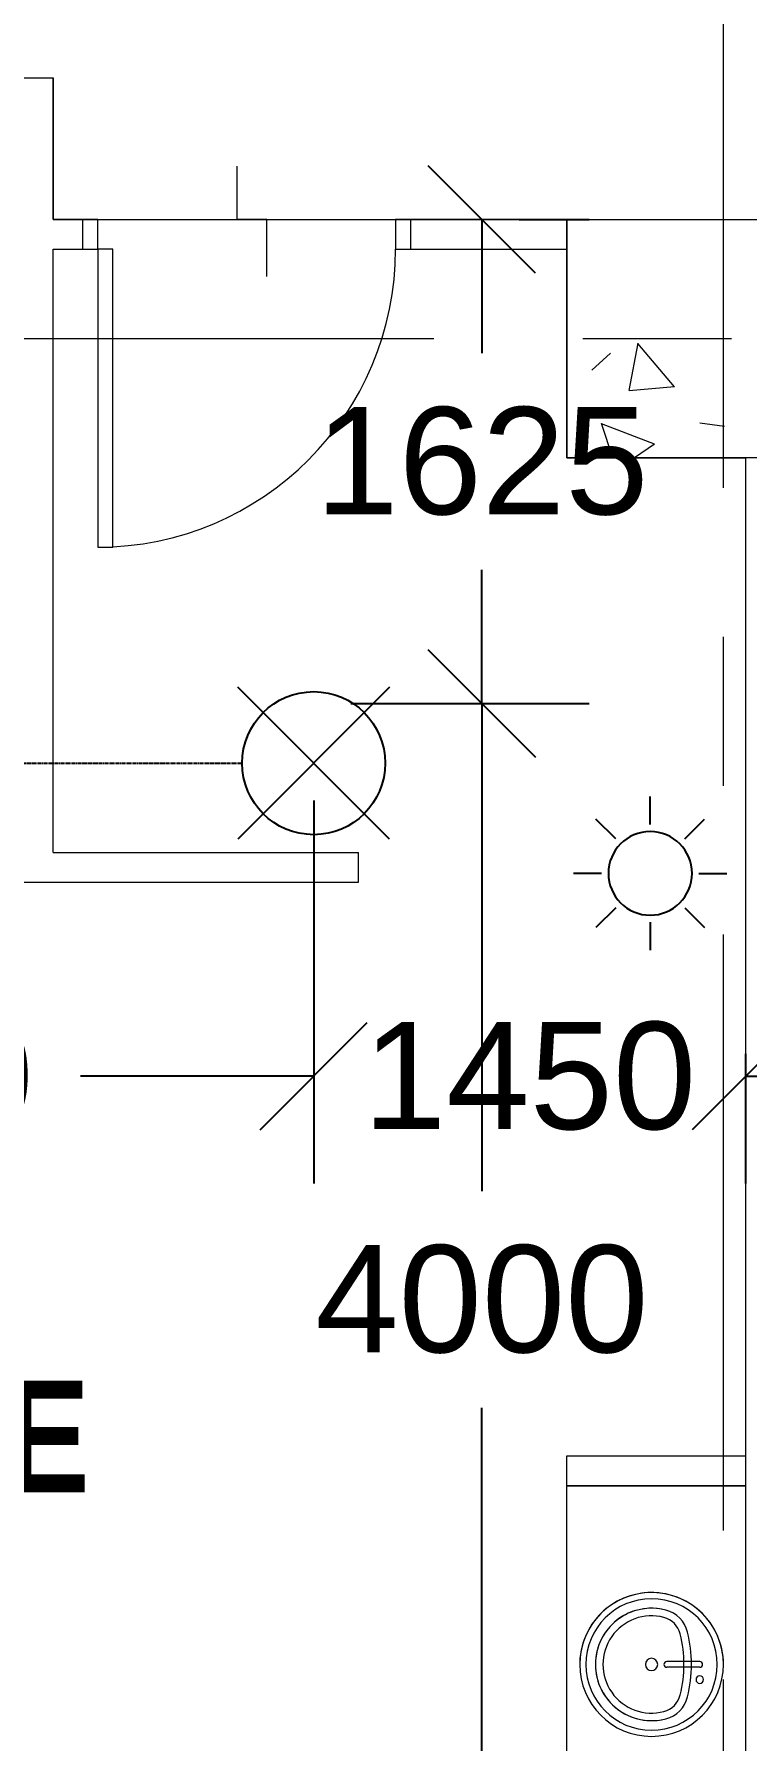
# Model space of a CAD drawing. Header units: millimetres. Extents: x -282761 to 137668, y -273845 to 94451.
# Drawn here: x 4507 to 6900, y -72731 to -67003 of the extents above; entities that cross this region are included whole.
import ezdxf

# ---------------------------------------------------------------- set-up
doc = ezdxf.new("R2010")
doc.units = ezdxf.units.MM
doc.linetypes.add('BLK_2 - 1ST__2ND_STOREY_PLAN-archi clean_11 SEPT 2024$0$IDA - Grid Line', pattern=[3500, 2000, -500, 500, -500])
doc.linetypes.add('HIDDEN2', pattern=[4.7625, 3.175, -1.5875])
doc.layers.get('Defpoints').update_dxf_attribs({"color": 8})
for name, color, linetype, lineweight in [('BLK_2 - 1ST__2ND_STOREY_PLAN-archi clean_11 SEPT 2024$0$1599_DB_A_BLK2_HQ_R21- LINKVIEW_BLK2_1ST STOREY Toilet JOH$0$A-_DOOR----_E', 8, 'Continuous', 9), ('BLK_2 - 1ST__2ND_STOREY_PLAN-archi clean_11 SEPT 2024$0$1599_DB_A_BLK2_HQ_R21- LINKVIEW_BLK2_1ST STOREY Toilet JOH$0$M-_SANIFIXR_E', 8, 'Continuous', 9), ('BLK_2 - 1ST__2ND_STOREY_PLAN-archi clean_11 SEPT 2024$0$1599_DB_A_BLK2_HQ_R21- LINKVIEW_BLK2_1ST STOREY Toilet JOH$0$S-_COLN----_E', 8, 'Continuous', 9), ('BLK_2 - 1ST__2ND_STOREY_PLAN-archi clean_11 SEPT 2024$0$_CATCHMENT_DRAIN', 8, 'Continuous', 0), ('BLK_2 - 1ST__2ND_STOREY_PLAN-archi clean_11 SEPT 2024$0$A-_ROOMNAME_A', 7, 'Continuous', 9), ('BLK_2 - 1ST__2ND_STOREY_PLAN-archi clean_11 SEPT 2024$0$S-_ANOTGRID_E-1', 8, 'BLK_2 - 1ST__2ND_STOREY_PLAN-archi clean_11 SEPT 2024$0$IDA - Grid Line', 9)]:
    doc.layers.add(name, color=color, linetype=linetype, lineweight=lineweight)
for name, color, linetype in [('DIM', 8, 'Continuous'), ('M-_SPRKBEAM_E-', 12, 'HIDDEN2'), ('M-_SPRKPIEX_E-', 1, 'Continuous'), ('M-FIRE----_E-', 12, 'Continuous'), ('ROOMNAME', 7, 'Continuous')]:
    doc.layers.add(name, color=color, linetype=linetype)
doc.styles.add('BLK_2 - 1ST__2ND_STOREY_PLAN_12  JUNE 2024$0$Arial Narrow_B_2', font='ARIALNB.TTF', dxfattribs={"height": 500})
doc.styles.get("Standard").update_dxf_attribs({"font": 'arial.ttf'})
doc.dimstyles.new('DIM 200', dxfattribs={"dimscale": 2000, "dimtxt": 0.18, "dimasz": 0.18, "dimexe": 0.18, "dimexo": 0.0625, "dimgap": 0.09, "dimtad": 0, "dimtih": 1, "dimtoh": 1, "dimdec": 0, "dimzin": 0, "dimdsep": 46, "dimtxsty": 'Standard', "dimblk": 'OBLIQUE', "dimcen": 0.09, "dimadec": 0, "dimazin": 0, "dimtfac": 1, "dimtdec": 0, "dimtofl": 0, "dimtmove": 0, "dimatfit": 3, "dimfxl": 1, "dimtolj": 1, "dimtzin": 0, "dimarcsym": 0})

# ---------------------------------------------------------------- blocks, each defined once
blk = doc.blocks.new('Under B spk')
for p, q in [((318.2, -318.2), (-318.2, 318.2)), ((318.2, 318.2), (-318.2, -318.2))]:
    blk.add_line(p, q)
blk.add_circle((0, 0), 300)
blk = doc.blocks.new('*U15')
at = {"layer": 'M-FIRE----_E-'}
blk.add_line((-33.1, -33.1), (33.1, 33.1), dxfattribs=at)
blk = doc.blocks.new('*U14')
at = {"layer": 'M-FIRE----_E-', "color": 0, "linetype": 'ByBlock', "lineweight": -2, "transparency": 16777216}
for p, rotation in [((31604, 13668.6), 45), ((31455.1, 13606.9), 90), ((31393.4, 13458), 135), ((31814.6, 13458), 315.0000000000001), ((31455.1, 13309.1), 180), ((31604, 13247.4), 225.0000000000001), ((31752.9, 13309.1), 270)]:
    blk.add_blockref('*U15', p, dxfattribs=dict(at, rotation=rotation))
blk.add_blockref('*U15', (31752.9, 13606.9), dxfattribs=at)
blk = doc.blocks.new('Strobe Light')
at = {"layer": 'M-FIRE----_E-'}
blk.add_circle((0, 0), 140.4, dxfattribs=at)
blk.add_blockref('*U14', (-31604, -13458), dxfattribs=at)
blk = doc.blocks.new('_Oblique')
at = {"color": 0, "linetype": 'ByBlock', "lineweight": -2}
blk.add_line((-0.5, -0.5), (0.5, 0.5), dxfattribs=at)
blk = doc.blocks.new('*D122')
at = {"layer": 'Defpoints', "color": 0, "transparency": 16777216}
for p in [(2445.5, -69449.8), (5445.5, -69449.8), (5445.5, -70500.7)]:
    blk.add_point(p, dxfattribs=at)
at = {"layer": 'DIM', "color": 0, "lineweight": -2, "transparency": 16777216}
for p, q in [((2445.5, -69574.8), (2445.5, -70860.7)), ((5445.5, -69574.8), (5445.5, -70860.7)), ((2445.5, -70500.7), (3228.7, -70500.7)), ((5445.5, -70500.7), (4662.3, -70500.7))]:
    blk.add_line(p, q, dxfattribs=at)
at = {"layer": 'DIM', "color": 0, "lineweight": -2, "transparency": 16777216, "xscale": 360, "yscale": 360, "zscale": 360, "rotation": 180}
blk.add_blockref('_Oblique', (2445.5, -70500.7), dxfattribs=at)
at = {"layer": 'DIM', "color": 0, "lineweight": -2, "transparency": 16777216, "xscale": 360, "yscale": 360, "zscale": 360}
blk.add_blockref('_Oblique', (5445.5, -70500.7), dxfattribs=at)
at = {"layer": 'DIM', "color": 0, "transparency": 16777216, "insert": (3945.5, -70500.7), "char_height": 360, "attachment_point": 5}
blk.add_mtext('\\A1;3000', dxfattribs=at)
blk = doc.blocks.new('*D123')
at = {"layer": 'Defpoints', "color": 0, "transparency": 16777216}
for p in [(5445.5, -69449.8), (6895.7, -70300.7), (6895.7, -70500.7)]:
    blk.add_point(p, dxfattribs=at)
at = {"layer": 'DIM', "color": 0, "lineweight": -2, "transparency": 16777216}
for p, q in [((5445.5, -69574.8), (5445.5, -70860.7)), ((6895.7, -70425.7), (6895.7, -70860.7)), ((5445.5, -70500.7), (5085.5, -70500.7)), ((6895.7, -70500.7), (7255.7, -70500.7))]:
    blk.add_line(p, q, dxfattribs=at)
at = {"layer": 'DIM', "color": 0, "lineweight": -2, "transparency": 16777216, "xscale": 360, "yscale": 360, "zscale": 360}
blk.add_blockref('_Oblique', (5445.5, -70500.7), dxfattribs=at)
at = {"layer": 'DIM', "color": 0, "lineweight": -2, "transparency": 16777216, "xscale": 360, "yscale": 360, "zscale": 360, "rotation": 180}
blk.add_blockref('_Oblique', (6895.7, -70500.7), dxfattribs=at)
at = {"layer": 'DIM', "color": 0, "transparency": 16777216, "insert": (6170.6, -70500.7), "char_height": 360, "attachment_point": 5}
blk.add_mtext('\\A1;1450', dxfattribs=at)
blk = doc.blocks.new('*D125')
at = {"layer": 'Defpoints', "color": 0, "transparency": 16777216}
for p in [(5445.5, -69249.8), (6010.3, -69249.8), (5445.5, -73249.8)]:
    blk.add_point(p, dxfattribs=at)
at = {"layer": 'DIM', "color": 0, "lineweight": -2, "transparency": 16777216}
for p, q in [((5570.5, -69249.8), (6370.3, -69249.8)), ((6010.3, -69249.8), (6010.3, -70886)), ((6010.3, -73249.8), (6010.3, -71613.6)), ((5570.5, -73249.8), (6370.3, -73249.8))]:
    blk.add_line(p, q, dxfattribs=at)
at = {"layer": 'DIM', "color": 0, "lineweight": -2, "transparency": 16777216, "xscale": 360, "yscale": 360, "zscale": 360}
for p, rotation in [((6010.3, -69249.8), 90), ((6010.3, -73249.8), 270)]:
    blk.add_blockref('_Oblique', p, dxfattribs=dict(at, rotation=rotation))
at = {"layer": 'DIM', "color": 0, "transparency": 16777216, "insert": (6010.3, -71249.8), "char_height": 360, "attachment_point": 5}
blk.add_mtext('\\A1;4000', dxfattribs=at)
blk = doc.blocks.new('*D126')
at = {"layer": 'Defpoints', "color": 0, "transparency": 16777216}
for p in [(6010.3, -67624.7), (6010.3, -67624.7), (5445.5, -69249.8)]:
    blk.add_point(p, dxfattribs=at)
at = {"layer": 'DIM', "color": 0, "lineweight": -2, "transparency": 16777216}
for p, q in [((6010.3, -67624.7), (6010.3, -68073.4)), ((6135.3, -67624.7), (6370.3, -67624.7)), ((6010.3, -69249.8), (6010.3, -68801)), ((5570.5, -69249.8), (6370.3, -69249.8))]:
    blk.add_line(p, q, dxfattribs=at)
at = {"layer": 'DIM', "color": 0, "lineweight": -2, "transparency": 16777216, "xscale": 360, "yscale": 360, "zscale": 360}
for p, rotation in [((6010.3, -67624.7), 90), ((6010.3, -69249.8), 270)]:
    blk.add_blockref('_Oblique', p, dxfattribs=dict(at, rotation=rotation))
at = {"layer": 'DIM', "color": 0, "transparency": 16777216, "insert": (6010.3, -68437.2), "char_height": 360, "attachment_point": 5}
blk.add_mtext('\\A1;1625', dxfattribs=at)
blk = doc.blocks.new('BLK_2 - 1ST__2ND_STOREY_PLAN-archi clean_11 SEPT 2024$0$1599_DB_A_BLK2_HQ_R21- LINKVIEW_BLK2_1ST STOREY Toilet JOH$0$Sink_Vanity_Round - Basin-V9-LINKVIEW_BLK2_1ST STOREY')
at = {"layer": 'BLK_2 - 1ST__2ND_STOREY_PLAN-archi clean_11 SEPT 2024$0$1599_DB_A_BLK2_HQ_R21- LINKVIEW_BLK2_1ST STOREY Toilet JOH$0$M-_SANIFIXR_E'}
for p, q in [((87.1, 247.1), (87.1, 136.3)), ((106.2, 247.1), (106.2, 136.3))]:
    blk.add_line(p, q, dxfattribs=at)
for centre, radius, start, end in [((96.7, 85.2), 241.3, 360, 180), ((96.7, 85.2), 241.3, 115.7143, 270), ((96.7, 85.2), 220.6, 90, 270), ((96.7, 85.2), 241.3, 90, 115.021), ((96.7, 85.2), 241.3, 270, 90), ((96.7, 85.2), 220.6, 270, 90), ((96.7, 247.1), 9.52, 360, 180), ((147.5, 247.1), 12.7, 360, 180), ((147.5, 247.1), 12.7, 180, 0), ((12.4, 107.4), 101.6, 103.8965, 165.2115), ((12.4, 107.4), 101.6, 103.8965, 165.2115), ((12.4, 107.4), 76.2, 103.8965, 165.2115), ((96.7, -233), 452.3, 76.1035, 103.8965), ((96.7, -233), 452.3, 90, 103.8965), ((96.7, -233), 426.9, 76.1035, 103.8965), ((96.7, -233), 452.3, 76.1035, 90), ((180.9, 107.4), 76.2, 14.7885, 76.1035), ((180.9, 107.4), 101.6, 14.7885, 76.1035), ((180.9, 107.4), 101.6, 14.7885, 76.1035), ((96.7, 85.2), 188.7, 165.2115, 14.7885), ((96.7, 85.2), 188.7, 165.2115, 270), ((96.7, 85.2), 163.3, 165.2115, 14.7885), ((96.7, 136.3), 9.52, 180, 360), ((96.7, 85.2), 188.7, 270, 14.7885), ((96.7, 85.2), 241.3, 180, 360), ((96.7, 85.2), 20.6, 360, 180), ((96.7, 85.2), 20.6, 180, 360)]:
    blk.add_arc(centre, radius, start, end, dxfattribs=at)
blk = doc.blocks.new('BLK_2 - 1ST__2ND_STOREY_PLAN-archi clean_11 SEPT 2024$0$1599_DB_A_BLK2_HQ_R21- LINKVIEW_BLK2_1ST STOREY Toilet JOH$0$IDA - F - Single - Swing - 1100L X 2200H - B2-TD01-3240950-LINKVIEW_BLK2_1ST STOREY')
at = {"layer": 'BLK_2 - 1ST__2ND_STOREY_PLAN-archi clean_11 SEPT 2024$0$1599_DB_A_BLK2_HQ_R21- LINKVIEW_BLK2_1ST STOREY Toilet JOH$0$A-_DOOR----_E'}
for p, q in [((500, 1050), (450, 1050)), ((450, 1050), (450, 50)), ((500, 50), (500, 1050)), ((-500, 50), (-550, 50)), ((-500, -50), (-500, 50)), ((450, 50), (500, 50)), ((550, 50), (500, 50)), ((500, 50), (500, -50)), ((-550, -50), (-500, -50)), ((500, -50), (550, -50))]:
    blk.add_line(p, q, dxfattribs=at)
blk.add_arc((500, 50), 1000, 90, 180, dxfattribs=at)
blk = doc.blocks.new('BLK_2 - 1ST__2ND_STOREY_PLAN-archi clean_11 SEPT 2024')
at = {"layer": 'BLK_2 - 1ST__2ND_STOREY_PLAN-archi clean_11 SEPT 2024$0$1599_DB_A_BLK2_HQ_R21- LINKVIEW_BLK2_1ST STOREY Toilet JOH$0$S-_COLN----_E', "extrusion": (0, 0, -1)}
h = blk.add_hatch(dxfattribs=at)
h.set_pattern_fill('FP_1', color=256, style=0, pattern_type=2)
h.set_pattern_definition([(50, (132040.7, -42727.7), (1821.84, -159.39), [190.5, -2095.5]), (355, (132040.7, -42727.7), (-352.43, 1910.567), [152.4, -1676.4]), (100.451, (132192.5, -42741), (1469.426, 1751.166), [161.9, -1780.9]), (46.184, (132040.7, -42219.7), (2710.79, -420.43), [285.75, -3143.25]), (96.636, (132266.6, -42254.7), (2374.03, 2474.28), [242.85, -2671.35]), (351.184, (132040.7, -42219.7), (2374.05, 2474.25), [228.6, -2514.6]), (21, (132294.7, -42346.7), (1516.143, -1022.652), [190.5, -2095.5]), (326, (132294.7, -42346.7), (618.02, 1841.88), [152.4, -1676.4]), (71.451, (132421, -42432), (2134.17, 819.212), [161.9, -1780.9]), (37.5, (132040.66, -42727.7), (30.886, 845.5504), [83.82, -1572.26, 83.82, -1617.98, -1682.75]), (37.5, (132040.66, -42727.7), (30.886, 845.5504), [-3357.88, 83.82, -1598.93]), (7.5, (132040.7, -42727.7), (668.197, 1001.806), [83.82, -886.46, 83.82, -1534.16, -641.35]), (7.5, (132040.7, -42727.7), (668.197, 1001.806), [-2588.26, 83.82, -557.53]), (327.5, (131474.24, -42727.7), (1355.909, -57.2896), [83.82, -551.18, 83.82, -1897.38, -2628.9]), (327.5, (131474.24, -42727.7), (1355.909, -57.2896), [-2616.2, 83.82, -2545.08]), (317.5, (131220.2, -42727.7), (1481.293, 254.266), [83.82, -741.68, 83.82, -1231.9, -1866.9]), (317.5, (131220.2, -42727.7), (1481.293, 254.266), [-2141.22, 83.82, -1783.08])])
h.paths.add_polyline_path([(124279.1, -111152.4), (125011.4, -111152.4), (125011.4, -110352.4), (124211.4, -110352.4), (124211.4, -111152.4), (124244.1, -111152.4)], flags=0)
at = {"layer": 'BLK_2 - 1ST__2ND_STOREY_PLAN-archi clean_11 SEPT 2024$0$1599_DB_A_BLK2_HQ_R21- LINKVIEW_BLK2_1ST STOREY Toilet JOH$0$S-_COLN----_E'}
for p, q in [((-136561.4, -109877.4), (-126736.4, -109877.4)), ((-126636.4, -110452.4), (-126636.4, -110352.4)), ((-125536.4, -110352.4), (-125536.4, -110452.4)), ((-125011.4, -110352.4), (-124211.4, -110352.4)), ((-125011.4, -110702.4), (-125011.4, -110352.4)), ((-126736.4, -112477.4), (-126736.4, -110452.4)), ((-125011.4, -110702.4), (-125011.4, -110802.4)), ((-125011.4, -110802.4), (-125011.4, -110702.4)), ((-125011.4, -111152.4), (-125011.4, -110802.4)), ((-124211.4, -111152.4), (-125011.4, -111152.4)), ((-125711.4, -112577.4), (-125711.4, -112477.4))]:
    blk.add_line(p, q, dxfattribs=at)
for points in [[(-138311.4, -110352.4), (-136561.4, -110352.4), (-136561.4, -109877.4), (-126736.4, -109877.4), (-126736.4, -110352.4), (-125011.4, -110352.4), (-125011.4, -111152.4), (-124411.4, -111152.4), (-124411.4, -117402.4), (-125011.4, -117402.4), (-125011.4, -117902.4), (-138311.4, -117902.4), (-138311.4, -117402.4), (-138911.4, -117402.4), (-138911.4, -111152.4), (-138311.4, -111152.4), (-138311.4, -110352.4)], [(-126736.4, -110452.4), (-126636.4, -110452.4), (-126636.4, -110352.4), (-126736.4, -110352.4), (-126736.4, -109877.4)], [(-125011.4, -110352.4), (-125536.4, -110352.4), (-125536.4, -110452.4), (-125011.4, -110452.4)], [(-124411.4, -111152.4), (-124411.4, -114502.4)], [(-124411.4, -111152.4), (-124411.4, -117402.4)], [(-126736.4, -112477.4), (-125711.4, -112477.4)], [(-126861.4, -112577.4), (-125711.4, -112577.4)], [(-124411.4, -114602.4), (-125011.4, -114602.4), (-125011.4, -114502.4), (-124411.4, -114502.4)]]:
    blk.add_lwpolyline(points, dxfattribs=at)
blk.add_lwpolyline([(-124411.4, -117402.4), (-125011.4, -117402.4), (-125011.4, -114602.4), (-124411.4, -114602.4)], close=True, dxfattribs=at)
at = {"layer": 'BLK_2 - 1ST__2ND_STOREY_PLAN-archi clean_11 SEPT 2024$0$A-_ROOMNAME_A'}
blk.add_lwpolyline([(-126019.4, -110543.9), (-126019.4, -110352.4), (-126118.4, -110352.4), (-126118.4, -110173.6)], dxfattribs=at)
at = {"layer": 'BLK_2 - 1ST__2ND_STOREY_PLAN-archi clean_11 SEPT 2024$0$S-_ANOTGRID_E-1'}
for p, q in [((-124486.4, -28753), (-124486.4, -124071.4)), ((-141458.5, -110752.4), (-97513.5, -110752.4))]:
    blk.add_line(p, q, dxfattribs=at)
at = {"layer": 'BLK_2 - 1ST__2ND_STOREY_PLAN-archi clean_11 SEPT 2024$0$1599_DB_A_BLK2_HQ_R21- LINKVIEW_BLK2_1ST STOREY Toilet JOH$0$S-_COLN----_E'}
for name, p, rotation in [('BLK_2 - 1ST__2ND_STOREY_PLAN-archi clean_11 SEPT 2024$0$1599_DB_A_BLK2_HQ_R21- LINKVIEW_BLK2_1ST STOREY Toilet JOH$0$IDA - F - Single - Swing - 1100L X 2200H - B2-TD01-3240950-LINKVIEW_BLK2_1ST STOREY', (-126086.4, -110402.4), 180), ('BLK_2 - 1ST__2ND_STOREY_PLAN-archi clean_11 SEPT 2024$0$1599_DB_A_BLK2_HQ_R21- LINKVIEW_BLK2_1ST STOREY Toilet JOH$0$Sink_Vanity_Round - Basin-V9-LINKVIEW_BLK2_1ST STOREY', (-124812.4, -115105.7), 270)]:
    blk.add_blockref(name, p, dxfattribs=dict(at, rotation=rotation))

msp = doc.modelspace()

# ---------------------------------------------------------------- linework, layer by layer
at = {"layer": 'M-_SPRKBEAM_E-'}
msp.add_line((2685.5, -69449.8), (5205.5, -69449.8), dxfattribs=at)

# ---------------------------------------------------------------- block references
at = {"layer": 'BLK_2 - 1ST__2ND_STOREY_PLAN-archi clean_11 SEPT 2024$0$_CATCHMENT_DRAIN'}
msp.add_blockref('BLK_2 - 1ST__2ND_STOREY_PLAN-archi clean_11 SEPT 2024', (131307.1, 42727.7), dxfattribs=at)
at = {"layer": 'M-_SPRKPIEX_E-', "xscale": 0.8, "yscale": 0.8, "zscale": 0.8}
msp.add_blockref('Under B spk', (5445.5, -69449.8), dxfattribs=at)
at = {"layer": 'M-FIRE----_E-', "xscale": -1}
msp.add_blockref('Strobe Light', (6575.3, -69819.6), dxfattribs=at)

# ---------------------------------------------------------------- texts
at = {"layer": 'ROOMNAME', "insert": (2928.4, -71522.3), "char_height": 375, "width": 2193.272, "attachment_point": 1, "style": 'BLK_2 - 1ST__2ND_STOREY_PLAN_12  JUNE 2024$0$Arial Narrow_B_2'}
msp.add_mtext('FEMALE TOILET', dxfattribs=at)

# ---------------------------------------------------------------- dimensions: what is measured, and where the dimension line sits
at = {"layer": 'DIM'}
for base, p1, p2, picture, middle in [((6010.3, -67624.7), (5445.5, -69249.8), (6010.3, -67624.7), '*D126', (6010.3, -68437.2)), ((6010.3, -69249.8), (5445.5, -73249.8), (5445.5, -69249.8), '*D125', (6010.3, -71249.8))]:
    dim = msp.add_linear_dim(base=base, p1=p1, p2=p2, angle=90, dimstyle='DIM 200', override={"dimtmove": 1}, dxfattribs=at)
    dim.commit()
    dim.dimension.update_dxf_attribs({"geometry": picture, "text_midpoint": middle})
for base, p1, p2, picture, middle in [((5445.5, -70500.7), (2445.5, -69449.8), (5445.5, -69449.8), '*D122', (3945.5, -70500.7)), ((6895.7, -70500.7), (5445.5, -69449.8), (6895.7, -70300.7), '*D123', (6170.6, -70500.7))]:
    dim = msp.add_linear_dim(base=base, p1=p1, p2=p2, dimstyle='DIM 200', override={"dimtmove": 1}, dxfattribs=at)
    dim.commit()
    dim.dimension.update_dxf_attribs({"geometry": picture, "text_midpoint": middle})

doc.saveas('drawing.dxf')
